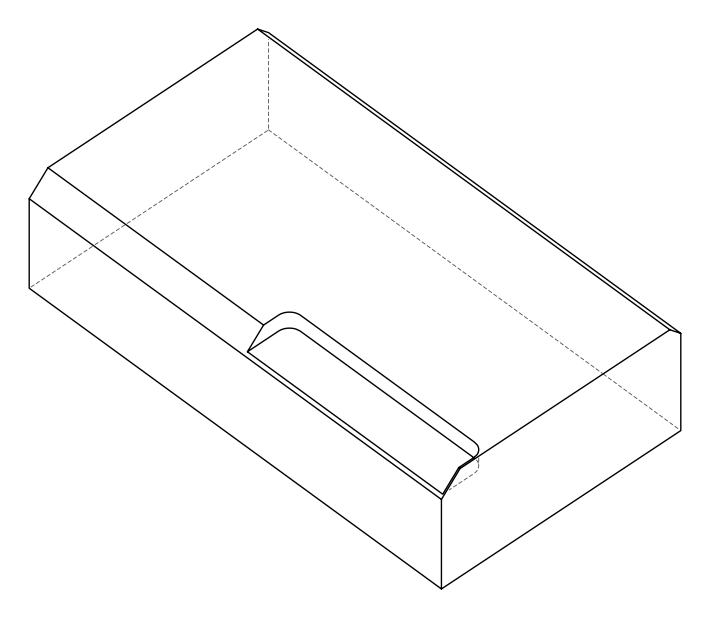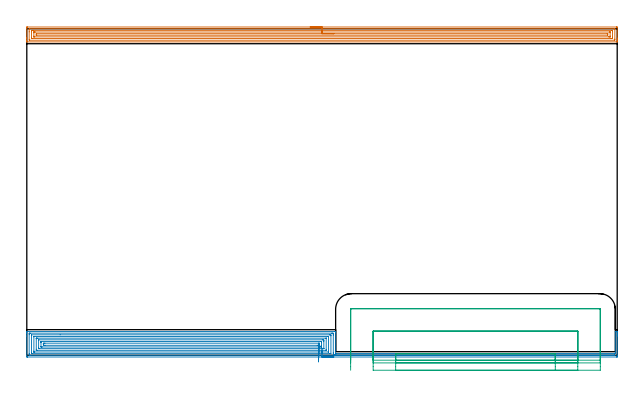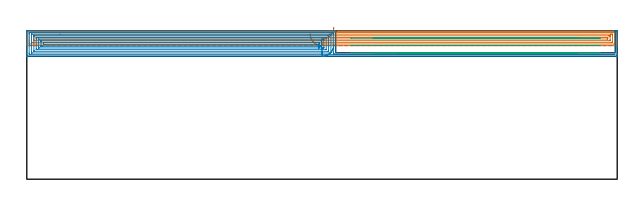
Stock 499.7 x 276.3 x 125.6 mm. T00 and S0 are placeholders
(PLAN: 3 operations, 1 tool changes, 47.7 min)
(1 AREA_MILL | FG_CHAMFER_SURFACE | UGT0205_001 | 20.22 min | 39664 mm3)
(2 AREA_MILL_1 | FG_CHAMFER_SURFACE_1 | UGT0205_001 | 21.1 min | 105170 mm3)
(3 MILL_SLOT | SLOT_PARTIAL_RECTANGULAR | UGT0201_109 | Follow Part, ap 6.35, ae 75% | 6.36 min | 185245 mm3)
(TOOL UGT0205_001 | Chamfer Mill 20 x 3 x 45 deg. | D20 FL50 Z2)
(TOOL UGT0201_109 | End Mill 25.4 mm | D25.4 FL25 Z2)
(OP 1 AREA_MILL)
G17 G21 G94 G90
T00 M6
G54
G17 G0 G90 X239.85 Y277.8 S1061 M3
G43 Z135.6 H0
Z123.
G94 G1 X239.888 Z122.128 F250.
X240.002 Z121.264
X240.191 Z120.412
X240.453 Z119.58
X240.787 Z118.774
X241.19 Z118.
X241.659 Z117.264
X242.19 Z116.572
X242.779 Z115.929
X243.422 Z115.34
X244.114 Z114.808
X244.85 Z114.34
X245.624 Z113.937
X246.43 Z113.603
X247.262 Z113.341
X248.114 Z113.152
X248.979 Z113.038
X249.85 Z113.
X499.083
X499.443 Y277.796 Z113.002
X499.69 Y277.792 Z113.006
X499.7 Y277.541 Z113.256
Y268.395 Z122.4
Y267.846 Z122.951
Y267.507 Z123.289
Y266.959 Z123.837
Y266.62 Z124.175
Y265.942 Z124.858
Y265.607 Z125.192
Y265.234 Z125.557
X499.691 Y265.203 Z125.588
X499.529 Y265.2 Z125.6
X0.171
X0.01 Y265.203 Z125.588
X0.007 Y265.233 Z125.559
X0. Y265.607 Z125.192
Y265.942 Z124.858
Y266.62 Z124.175
Y267.846 Z122.95
Y268.395 Z122.4
Y269.008 Z121.787
Y276.993 Z113.804
X0.003 Y277.267 Z113.53
X0.008 Y277.792 Z113.006
X0.087 Y277.794 Z113.003
X0.617 Y277.8 Z113.
X249.85
Y276.386 Z114.414
X497.29
X497.69 Y276.38 Z114.42
X497.699 Y275.98 Z114.82
X497.7 Y267.507 Z123.293
X497.699 Y267.107 Z123.693
X497.69 Y266.62 Z124.18
X497.302 Y266.614 Z124.186
X2.41
X2.01 Y266.62 Z124.18
X2.001 Y267.02 Z123.78
X2. Y273.718 Z117.082
Y275.493 Z115.307
X2.001 Y275.893 Z114.907
X2.01 Y276.38 Z114.42
X2.398 Y276.386 Z114.414
X249.85
Y274.972 Z115.828
X495.141 Y274.971 Z115.829
X495.509 Y274.97 Z115.83
X495.632 Y274.968 Z115.832
X495.674 Y274.965 Z115.835
X495.69 Y274.962 Z115.838
X495.693 Y274.921 Z115.879
X495.697 Y274.795 Z116.005
X495.699 Y274.605 Z116.195
X495.7 Y274.416 Z116.384
Y269.093 Z121.707
X495.698 Y268.395 Z122.405
X495.695 Y268.21 Z122.59
X495.684 Y268.036 Z122.765
X495.509 Y268.033 Z122.767
X494.984 Y268.03 Z122.77
X494.616 Y268.029 Z122.771
X494.091 Y268.028 Z122.772
X4.559 Y268.029 Z122.771
X4.191 Y268.03 Z122.77
X4.068 Y268.032 Z122.768
X4.026 Y268.035 Z122.765
X4.01 Y268.038 Z122.762
X4.007 Y268.079 Z122.721
X4.003 Y268.205 Z122.595
X4.001 Y268.395 Z122.405
X4. Y268.584 Z122.216
Y273.907 Z116.893
X4.002 Y274.605 Z116.195
X4.005 Y274.79 Z116.01
X4.016 Y274.964 Z115.836
X4.191 Y274.967 Z115.833
X4.717 Y274.97 Z115.83
X5.084 Y274.971 Z115.829
X5.609 Y274.972 Z115.828
X249.85
Y273.557 Z117.243
X492.992
X493.604 Y273.554 Z117.246
X493.675 Y273.552 Z117.248
X493.69 Y273.55 Z117.25
X493.693 Y273.53 Z117.27
X493.696 Y273.479 Z117.321
X493.699 Y273.27 Z117.53
X493.7 Y272.854 Z117.946
Y270.192 Z120.608
X493.698 Y269.737 Z121.063
X493.695 Y269.521 Z121.279
X493.691 Y269.468 Z121.332
X493.687 Y269.449 Z121.351
X493.664 Y269.448 Z121.352
X493.558 Y269.445 Z121.355
X492.829 Y269.443 Z121.357
X492.668
X6.708
X6.096 Y269.446 Z121.354
X6.026 Y269.448 Z121.352
X6.01 Y269.45 Z121.35
X6.007 Y269.47 Z121.33
X6.004 Y269.521 Z121.279
X6.001 Y269.73 Z121.07
X6. Y270.146 Z120.654
Y272.808 Z117.992
X6.002 Y273.263 Z117.537
X6.005 Y273.479 Z117.321
X6.009 Y273.532 Z117.268
X6.013 Y273.551 Z117.249
X6.036 Y273.552 Z117.248
X6.142 Y273.555 Z117.245
X6.871 Y273.557 Z117.243
X7.033
X249.85
Y272.143 Z118.657
X491.244
X491.645 Y272.138 Z118.662
X491.691 Y272.136 Z118.664
X491.695 Y272.126 Z118.674
X491.699 Y272.094 Z118.706
X491.7 Y271.291 Z119.509
X491.696 Y271.056 Z119.744
X491.69 Y270.894 Z119.906
X491.678 Y270.864 Z119.936
X491.578 Y270.86 Z119.94
X491.445 Y270.858 Z119.942
X8.456 Y270.857 Z119.943
X8.055 Y270.862 Z119.938
X8.009 Y270.864 Z119.936
X8.005 Y270.874 Z119.926
X8.002 Y270.906 Z119.894
X8. Y270.963 Z119.837
Y271.056 Z119.744
Y271.709 Z119.091
X8.004 Y271.944 Z118.856
X8.01 Y272.106 Z118.694
X8.022 Y272.136 Z118.664
X8.122 Y272.14 Z118.66
X8.255 Y272.142 Z118.658
X249.85 Y272.143 Z118.657
X250.722 Z118.695
X251.587 Z118.809
X252.438 Z118.998
X253.27 Z119.26
X254.076 Z119.594
X254.85 Z119.997
X255.586 Z120.465
X256.278 Z120.996
X256.921 Z121.586
X257.511 Z122.229
X258.042 Z122.921
X258.51 Z123.657
X258.913 Z124.431
X259.247 Z125.237
X259.509 Z126.069
X259.698 Z126.92
X259.812 Z127.785
X259.85 Z128.657
G0 Z135.6
M5
M2
(OP 2 AREA_MILL_1)
G17 G21 G94 G90
T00 M6
G54
G17 G0 G90 X259.85 Y-1.5 S1061 M3
G43 Z135.6 H0
Z114.
G94 G1 X259.812 Z113.128 F250.
X259.698 Z112.264
X259.509 Z111.412
X259.247 Z110.58
X258.913 Z109.774
X258.51 Z109.
X258.042 Z108.264
X257.51 Z107.572
X256.921 Z106.929
X256.278 Z106.34
X255.586 Z105.808
X254.85 Z105.34
X254.076 Z104.937
X253.27 Z104.603
X252.438 Z104.341
X251.586 Z104.152
X250.722 Z104.038
X249.85 Z104.
X0.617
X0.291 Y-1.497 Z104.002
X0.01 Y-1.492 Z104.006
X0. Y-1.207 Z104.29
Y16.248 Z121.743
Y18.643 Z124.138
Y19.323 Z124.822
Y19.666 Z125.166
X0.007 Y20.055 Z125.546
X0.01 Y20.097 Z125.588
X0.171 Y20.1 Z125.6
X260.57
X261.39 Y20.094 Z125.592
X261.393 Y19.987 Z125.486
X261.4 Y19.572 Z125.071
Y1.5 Z107.
X261.716
X261.91 Y1.506 Z106.994
X261.948 Y1.5 Z107.
X261.953
X498.1
Y1.713 Z107.213
X498.101 Y1.716 Z107.214
X498.1 Y1.717
Y1.737 Z107.236
Y1.915 Z107.414
Y20.049 Z125.545
X498.102 Y20.064 Z125.56
X498.11 Y20.095 Z125.591
X498.189 Y20.1 Z125.6
X499.529
X499.69 Y20.097 Z125.588
X499.693 Y20.055 Z125.546
X499.7 Y19.666 Z125.165
Y19.323 Z124.822
Y18.643 Z124.138
Y17.413 Z122.91
Y16.863 Z122.357
Y16.248 Z121.743
Y-0.318 Z105.18
X499.696 Y-0.932 Z104.565
X499.692 Y-1.492 Z104.006
X499.647 Y-1.494 Z104.004
X499.083 Y-1.5 Z104.
X249.85
Y-0.086 Z105.414
X3.297
X2.445 Y-0.083 Z105.417
X2.404 Y-0.081 Z105.419
X2.01 Y-0.042 Z105.458
X2.003 Y0.357 Z105.857
X2.001 Y0.847 Z106.347
X2. Y1.25 Z106.75
X2.001 Y17.753 Z123.253
X2.003 Y18.153 Z123.653
X2.01 Y18.643 Z124.143
X2.366 Y18.681 Z124.181
X2.404 Y18.683 Z124.183
X3.254 Y18.686 Z124.186
X257.846
X258.742 Y18.684 Z124.184
X258.783 Y18.682 Z124.182
X259.39 Y18.643 Z124.143
X259.398 Y18.03 Z123.53
X259.399 Y17.753 Z123.253
X259.4 Y17.138 Z122.638
X259.401 Y2.011 Z107.511
X259.406 Y1.737 Z107.237
X259.413 Y1.429 Z106.929
X259.44 Y1.255 Z106.755
X259.545 Y0.978 Z106.478
X259.633 Y0.847 Z106.347
X259.676 Y0.788 Z106.288
X259.758 Y0.705 Z106.205
X259.88 Y0.592 Z106.092
X260.088 Y0.437 Z105.937
X260.418 Y0.276 Z105.776
X260.57 Y0.221 Z105.721
X260.935 Y0.132 Z105.632
X261.135 Y0.105 Z105.605
X261.328 Y0.092 Z105.592
X261.463 Y0.087 Z105.587
X261.528 Y0.086 Z105.586
X262.292
X497.296 Y0.085 Z105.585
X497.425 Y0.083 Z105.583
X497.673 Y0.079 Z105.579
X497.69 Y-0.042 Z105.458
X497.334 Y-0.081 Z105.419
X497.296 Y-0.083 Z105.417
X496.446 Y-0.086 Z105.414
X249.85
Y1.328 Z106.828
X4.601 Y1.329 Z106.829
X4.191 Y1.33 Z106.83
X4.055 Y1.332 Z106.832
X4.014 Y1.335 Z106.835
X4.007 Y1.421 Z106.921
X4.002 Y1.547 Z107.047
X4. Y1.737 Z107.237
Y1.927 Z107.427
Y16.863 Z122.363
X4.001 Y17.052 Z122.552
X4.01 Y17.242 Z122.742
X4.019 Y17.265 Z122.765
X4.038 Y17.268 Z122.768
X4.088 Y17.271 Z122.771
X28.207 Y17.272 Z122.772
X256.103 Y17.271 Z122.771
X256.587 Y17.27 Z122.77
X256.996 Y17.266 Z122.766
X257.39 Y17.258 Z122.758
X257.396 Y16.863 Z122.363
X257.4 Y16.461 Z121.961
Y1.336 Z106.836
X256.996 Y1.331 Z106.831
X256.513 Y1.329 Z106.829
X249.85 Y1.328 Z106.828
Y2.743 Z108.243
X6.754
X6.072 Y2.745 Z108.245
X6.034 Y2.747 Z108.247
X6.016 Y2.749 Z108.249
X6.01 Y2.761 Z108.261
X6.006 Y2.865 Z108.365
X6.002 Y3.074 Z108.574
X6. Y3.494 Z108.994
X6.001 Y15.517 Z121.017
X6.002 Y15.734 Z121.234
X6.007 Y15.842 Z121.342
X6.01 Y15.85 Z121.35
X6.015 Y15.853 Z121.353
X6.042 Y15.856 Z121.356
X6.094 Y15.857 Z121.357
X254.433
X255.21 Y15.856 Z121.356
X255.329 Y15.854 Z121.354
X255.377 Y15.85 Z121.35
X255.391 Y15.846 Z121.346
X255.396 Y15.839 Z121.339
X255.398 Y15.828 Z121.328
X255.4 Y15.784 Z121.284
X255.399 Y3.328 Z108.828
X255.397 Y3.138 Z108.638
X255.39 Y2.762 Z108.262
X255.374 Y2.749 Z108.249
X255.355 Y2.747 Z108.247
X255.307 Y2.744 Z108.244
X255.21 Y2.743 Z108.243
X255.094
X249.85
Y4.157 Z109.657
X8.657
X8.013 Y4.159 Z109.659
X8.01 Y4.161 Z109.661
X8.003 Y4.168 Z109.668
X8.001 Y4.406 Z109.906
X8. Y5.061 Z110.561
Y13.958 Z119.458
X8.002 Y14.194 Z119.694
X8.006 Y14.357 Z119.857
X8.01 Y14.432 Z119.932
X8.157 Y14.437 Z119.937
X8.408 Y14.442 Z119.942
X8.657 Y14.443 Z119.943
X9.3
X253.307
X253.337 Y14.442 Z119.942
X253.364 Y14.44 Z119.94
X253.386 Y14.437 Z119.937
X253.39 Y14.401 Z119.901
X253.4 Y14.217 Z119.717
Y14.194 Z119.694
Y4.406 Z109.906
X253.393 Y4.19 Z109.69
X253.391 Y4.169 Z109.669
X253.33 Y4.164 Z109.664
X253.198 Y4.16 Z109.66
X253.031 Y4.158 Z109.658
X249.85 Y4.157 Z109.657
Y5.571 Z111.071
X10.444 Y5.572 Z111.072
X10.166 Y5.573 Z111.073
X10.064 Y5.576 Z111.076
X10.019 Y5.578 Z111.078
X10.01 Y5.6 Z111.1
X10.003 Y5.735 Z111.235
X10.001 Y6.186 Z111.686
X10. Y6.628 Z112.128
Y12.414 Z117.914
X10.002 Y12.854 Z118.354
X10.008 Y13.003 Z118.503
X10.01 Y13.023 Z118.523
X10.021 Y13.025 Z118.525
X10.058 Y13.027 Z118.527
X10.135 Y13.028 Z118.528
X250.126 Y13.029 Z118.529
X250.743 Y13.028 Z118.528
X251.022 Y13.026 Z118.526
X251.374 Y13.022 Z118.522
X251.394 Y12.656 Z118.156
X251.397 Y12.414 Z117.914
X251.4 Y11.76 Z117.26
X251.399 Y5.859 Z111.359
X251.397 Y5.695 Z111.195
X251.393 Y5.614 Z111.114
X251.39 Y5.579 Z111.079
X251.354 Y5.577 Z111.077
X250.743 Y5.572 Z111.072
X250.467 Y5.571 Z111.071
X249.85
X249.391 Y6.999 Z112.499
X249.319 Y6.992 Z112.492
X249.138 Y6.987 Z112.487
X249.047 Y6.986 Z112.486
X13.124 Y6.985 Z112.485
X12.32 Y6.986 Z112.486
X12.23 Y6.988 Z112.488
X12.141 Y6.992 Z112.492
X12.01 Y7.005 Z112.505
X12.007 Y7.076 Z112.576
X12.002 Y7.303 Z112.803
X12. Y10.635 Z116.135
Y10.864 Z116.364
X12.004 Y11.524 Z117.024
X12.007 Y11.581 Z117.081
X12.009 Y11.604 Z117.104
X12.051 Y11.608 Z117.108
X12.142 Y11.613 Z117.113
X12.23 Y11.614 Z117.114
X249.047
X249.228 Y11.613 Z117.113
X249.349 Y11.61 Z117.11
X249.388 Y11.608 Z117.108
X249.391 Y11.604 Z117.104
X249.395 Y11.587 Z117.087
X249.398 Y11.524 Z117.024
X249.4 Y11.083 Z116.583
Y10.635 Z116.135
Y7.965 Z113.465
Y7.524 Z113.024
X249.396 Y7.076 Z112.576
X249.391 Y6.999 Z112.499
X247.389 Y8.407 Z113.907
X247.17 Y8.404 Z113.904
X246.733 Y8.401 Z113.901
X246.277 Y8.4 Z113.9
X245.841
X15.368
X14.91
X14.472 Y8.402 Z113.902
X14.017 Y8.407 Z113.907
X14.001 Y8.855 Z114.355
X14. Y8.872 Z114.372
Y9.745 Z115.245
X14.001 Y9.761 Z115.261
X14.017 Y10.193 Z115.693
X14.456 Y10.197 Z115.697
X14.91 Y10.199 Z115.699
X15.347 Y10.2 Z115.7
X247.17
X247.322 Y10.198 Z115.698
X247.377 Y10.196 Z115.696
X247.385 Y10.195 Z115.695
X247.39 Y10.181 Z115.681
X247.395 Y10.126 Z115.626
X247.398 Y9.974 Z115.474
X247.4 Y9.745 Z115.245
Y9.516 Z115.016
X247.399 Y8.855 Z114.355
X247.397 Y8.629 Z114.129
X247.389 Y8.407 Z113.907
X247.366 Y7.764 Z113.317
X247.341 Y7.072 Z112.787
X247.315 Y6.336 Z112.318
X247.287 Y5.563 Z111.915
X247.258 Y4.757 Z111.582
X247.228 Y3.926 Z111.32
X247.197 Y3.075 Z111.131
X247.166 Y2.21 Z111.018
X247.135 Y1.339 Z110.98
X247.104 Y0.468 Z111.018
X247.073 Y-0.396 Z111.132
X247.042 Y-1.247 Z111.321
X247.012 Y-2.079 Z111.584
X246.984 Y-2.884 Z111.918
X246.956 Y-3.657 Z112.321
X246.929 Y-4.392 Z112.79
X246.905 Y-5.084 Z113.322
X246.881 Y-5.726 Z113.911
G0 Z135.6
M5
M2
(OP 3 MILL_SLOT)
G17 G21 G94 G90
T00 M6
G54
G17 G0 G90 X447.3 Y-4.2 S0 M3
G43 Z135.6 H0
Z119.4
G94 G1 Y-1.2 F250.
Y1.3 F500.
X312.2
Y-1.2
Y-4.2 F250.
X466.35 F500.
Y-1.2 F250.
Y20.35 F500.
X293.15
Y-1.2
Y-4.2 F250.
X485.4 F500.
Y-1.2 F250.
Y38.9 F500.
G3 X484.9 Y39.4 R0.5
G1 X274.6
G3 X274.1 Y38.9 R0.5
G1 Y-1.2
Y-4.2 F250.
G0 X447.3 Y-6.5 Z113.2
G1 Y-3.5
Y1.3 F500.
X312.2
Y-3.5
Y-6.5 F250.
X466.35 F500.
Y-3.5 F250.
Y20.35 F500.
X293.15
Y-3.5
Y-6.5 F250.
X485.4 F500.
Y-3.5 F250.
Y38.9 F500.
G3 X484.9 Y39.4 R0.5
G1 X274.6
G3 X274.1 Y38.9 R0.5
G1 Y-3.5
Y-6.5 F250.
G0 Z135.6
X447.3 Y-12.699
Z107.
G1 Y-9.699
Y1.3 F500.
X312.2
Y-9.699
Y-12.699 F250.
X466.35 F500.
Y-9.699 F250.
Y20.35 F500.
X293.15
Y-9.699
Y-12.699 F250.
X485.4 F500.
Y-9.699 F250.
Y38.9 F500.
G3 X484.9 Y39.4 R0.5
G1 X274.6
G3 X274.1 Y38.9 R0.5
G1 Y-9.699
Y-12.699 F250.
G0 Z135.6
M5
M2
